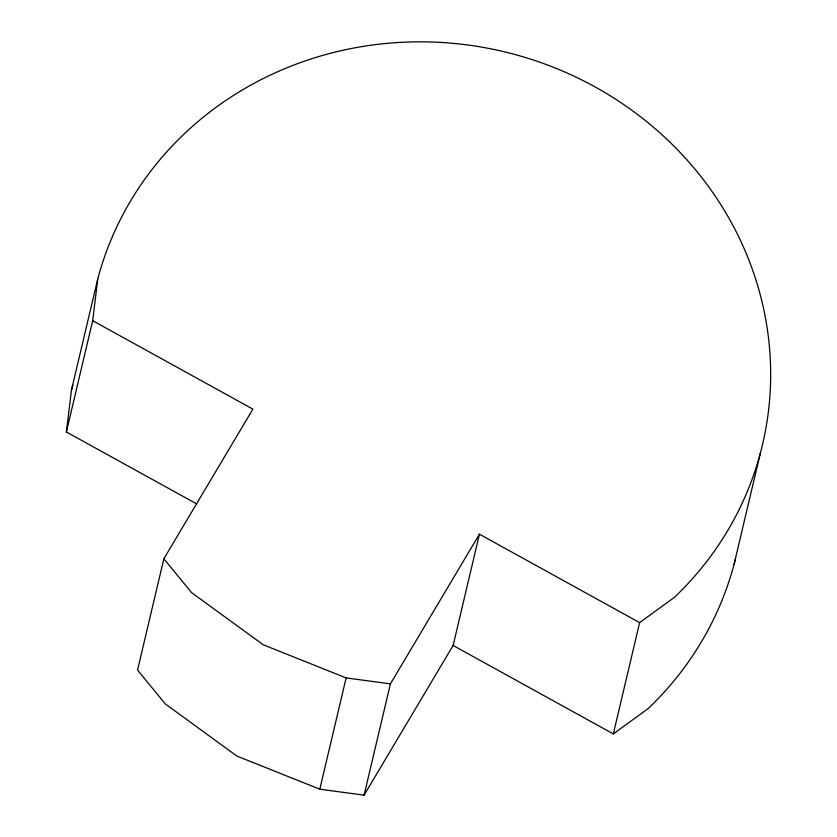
<?xml version="1.0" encoding="UTF-8"?>
<svg xmlns="http://www.w3.org/2000/svg" width="837" height="837" viewBox="0 0 837 837"><rect width="100%" height="100%" fill="white"/><g stroke="black" fill="none" stroke-linecap="round" stroke-linejoin="round"><path stroke-width="1.26" d="M196.821 503.989L66.374 431.976L71.469 390.105L97.783 278.815A342.574 322.925 13.3 0 1 595.023 86.891A342.574 322.925 13.3 0 1 674.549 597.231L639.625 622.634L613.322 733.913L453.12 645.484L479.434 534.194L639.625 622.634M66.374 431.976L92.687 320.686L97.783 278.815M92.687 320.686L252.879 409.126L163.853 558.792L137.55 670.081L165.266 703.886L236.881 756.052L319.807 789.207L364.095 795.15L453.12 645.484M319.807 789.207L346.12 677.918L263.195 644.762L191.568 592.606L163.853 558.792M364.095 795.15L390.408 683.86L479.434 534.194M734.122 564.128L760.435 452.838M613.322 733.913L648.246 708.51A342.574 322.925 13.3 0 0 735.409 559.126M346.12 677.918L390.408 683.86M71.469 390.105A342.574 322.925 13.3 0 1 72.84 385.135"/></g></svg>
